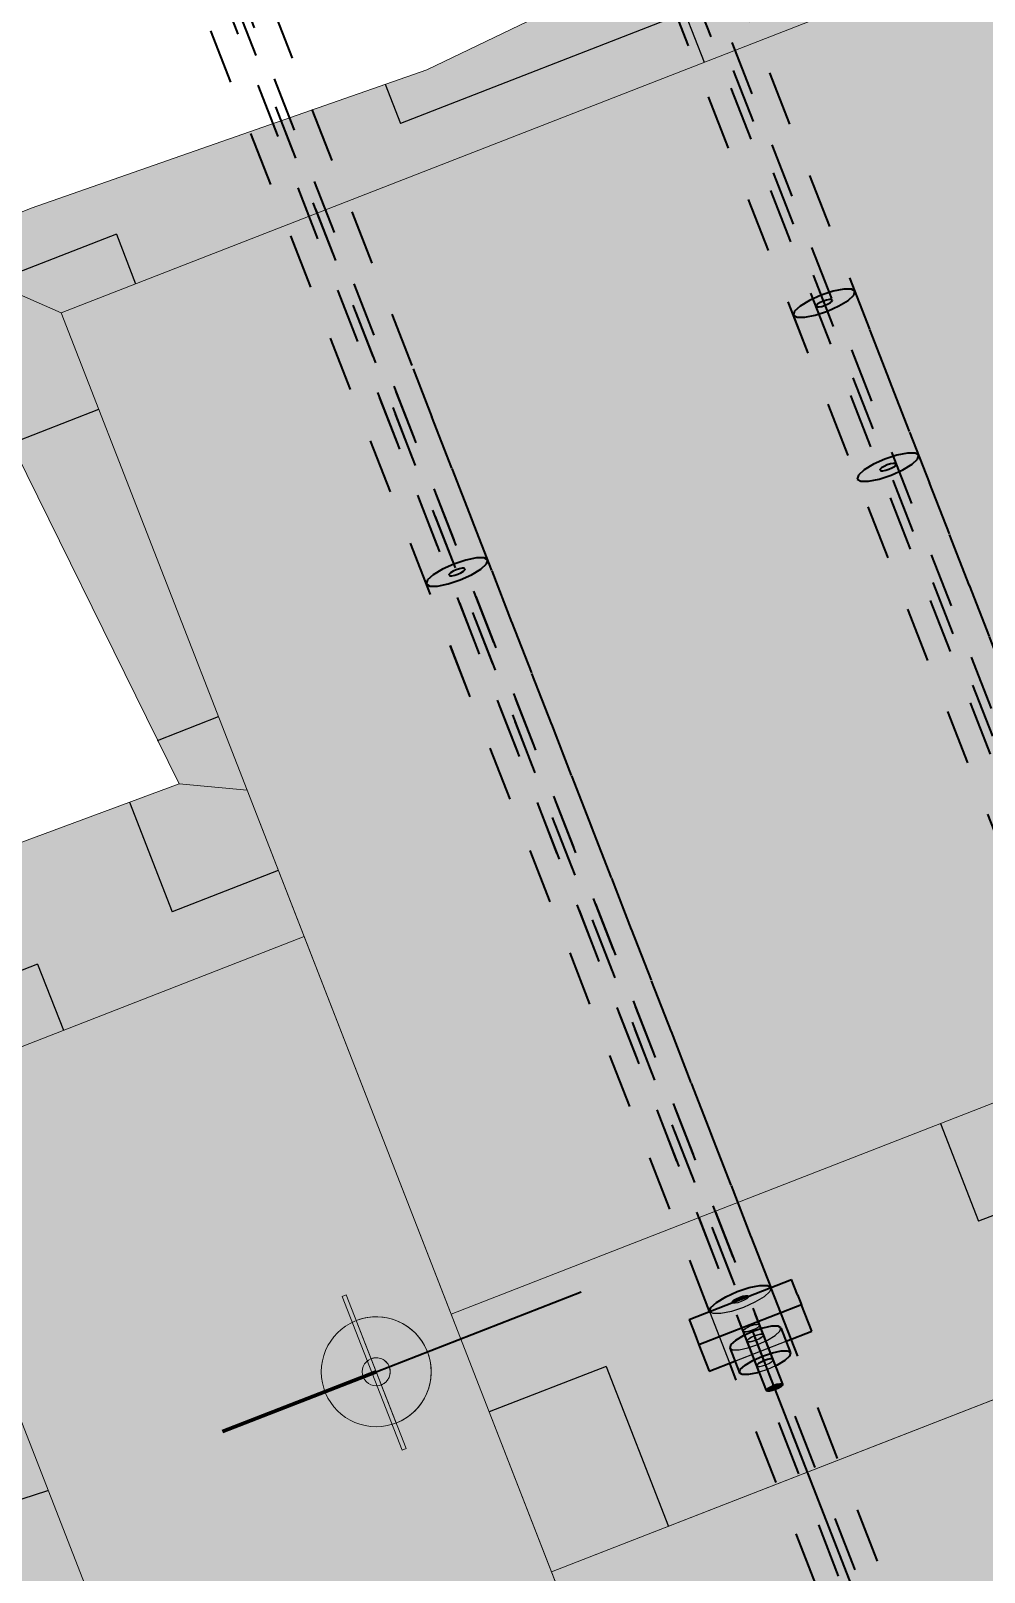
# Model space of a CAD drawing. Header units: metres. Extents: x 2688466 to 2688595, y 1221626 to 1221756.
# Drawn here: x 2688495.858 to 2688497.592, y 1221708.503 to 1221711.307 of the extents above; entities that cross this region are included whole.
import ezdxf

# ---------------------------------------------------------------- set-up
doc = ezdxf.new("R2010")
doc.units = ezdxf.units.M
for name, pattern in [('AUSGEZOGEN', [0]), ('STRICHPUNKT2_S5', [0.24, 0.175, -0.065]), ('VERDECKT2_S2', [0.15, 0.1, -0.05])]:
    doc.linetypes.add(name, pattern=pattern)
doc.layers.add('_3700', color=7, linetype='Continuous')
doc.layers.add('_3705', color=7, linetype='Continuous')
for name, color, linetype, lineweight in [('Beton Ansicht', 7, 'AUSGEZOGEN', 35), ('Schnittbeschriftung', 7, 'AUSGEZOGEN', 50), ('Standard', 7, 'AUSGEZOGEN', 13)]:
    doc.layers.add(name, color=color, linetype=linetype, lineweight=lineweight)

# ---------------------------------------------------------------- blocks, each defined once
blk = doc.blocks.new('Bodenanker CH_9_$F1')
at = {"layer": '_3700', "color": 7, "linetype": 'AUSGEZOGEN', "lineweight": 13, "transparency": 33554687}
for p, q in [((-0.008, 0.15), (-0.008, -0.15)), ((-0.008, 0.15), (-0.008, -0.15)), ((0, 0.15), (-0.008, 0.15)), ((0, 0.15), (0, -0.15)), ((0, -0.1), (0, 0.1)), ((0, 0.1), (0, 0.1)), ((0, 0.1), (0, 0.1)), ((0, 0.0255), (0, 0.0255)), ((0, 0.0255), (0, 0.0255)), ((0, -0.0255), (0, -0.0255)), ((0, -0.0255), (0, -0.0255)), ((0, -0.1), (0, -0.1)), ((0, -0.1), (0, -0.1)), ((0, -0.15), (-0.008, -0.15))]:
    blk.add_line(p, q, dxfattribs=at)
at = {"layer": '_3700', "color": 7, "linetype": 'VERDECKT2_S2', "lineweight": 13, "transparency": 33554687}
for p, q in [((0, 0.0255), (0, 0.0255)), ((0, -0.0255), (0, -0.0255))]:
    blk.add_line(p, q, dxfattribs=at)
at = {"layer": '_3700', "color": 7, "linetype": 'AUSGEZOGEN', "lineweight": 13, "transparency": 33554687}
for radius in [0.1, 0.1, 0.0255]:
    blk.add_circle((0, 0), radius, dxfattribs=at)
blk.add_arc((0, 0), 0.1, 270, 90, dxfattribs=at)
blk.add_arc((0, 0), 0.1, 270, 90, dxfattribs=at)
at = {"layer": '_3700', "color": 7, "linetype": 'VERDECKT2_S2', "lineweight": 13, "transparency": 33554687}
blk.add_arc((0, 0), 0.0255, 270, 90, dxfattribs=at)
at = {"layer": '_3705', "color": 202, "linetype": 'STRICHPUNKT2_S5', "lineweight": 20, "transparency": 33554687}
blk.add_line((-0.008, 0), (0, 0), dxfattribs=at)
at = {"layer": 'Standard', "color": 52, "linetype": 'AUSGEZOGEN', "lineweight": 100, "transparency": 33554687}
blk.add_line((0, 0), (-0.3, 0), dxfattribs=at)

msp = doc.modelspace()

# ---------------------------------------------------------------- hatches: boundary and pattern name
at = {"layer": 'Beton Ansicht', "linetype": 'AUSGEZOGEN', "lineweight": 13, "true_color": 0xc86432, "transparency": 33554687}
for points in [[(2688497.2527, 1221709.0076), (2688497.2419, 1221709.0355), (2688497.0555, 1221708.9629), (2688497.0663, 1221708.935)], [(2688497.0663, 1221708.935), (2688497.0734, 1221708.917), (2688497.2597, 1221708.9896), (2688497.2527, 1221709.0076)], [(2688497.0734, 1221708.917), (2688497.0921, 1221708.8688), (2688497.1387, 1221708.8869), (2688497.1293, 1221708.9111), (2688497.1311, 1221708.9171), (2688497.1397, 1221708.9249), (2688497.1538, 1221708.9334), (2688497.1712, 1221708.9413), (2688497.1894, 1221708.9473), (2688497.2056, 1221708.9506), (2688497.2172, 1221708.9506), (2688497.2225, 1221708.9474), (2688497.2319, 1221708.9232), (2688497.2785, 1221708.9414), (2688497.2597, 1221708.9896)]]:
    msp.add_hatch(color=32, dxfattribs=at).paths.add_polyline_path(points)
at = {"layer": 'Beton Ansicht', "linetype": 'AUSGEZOGEN', "lineweight": 13, "transparency": 33554687}
for points in [[(2688497.1343, 1221708.9953), (2688497.1338, 1221708.9934), (2688497.1349, 1221708.9938)], [(2688497.1371, 1221708.9978), (2688497.1343, 1221708.9953), (2688497.1349, 1221708.9938), (2688497.1381, 1221708.9951)], [(2688497.1416, 1221709.0005), (2688497.1371, 1221708.9978), (2688497.1381, 1221708.9951), (2688497.143, 1221708.997)], [(2688497.1472, 1221709.003), (2688497.1416, 1221709.0005), (2688497.143, 1221708.997), (2688497.1487, 1221708.9992)], [(2688497.153, 1221709.005), (2688497.1472, 1221709.003), (2688497.1487, 1221708.9992), (2688497.1544, 1221709.0014)], [(2688497.1582, 1221709.006), (2688497.153, 1221709.005), (2688497.1544, 1221709.0014), (2688497.1592, 1221709.0033)], [(2688497.1619, 1221709.006), (2688497.1582, 1221709.006), (2688497.1592, 1221709.0033), (2688497.1625, 1221709.0045)], [(2688497.1636, 1221709.005), (2688497.1619, 1221709.006), (2688497.1625, 1221709.0045)], [(2688497.2069, 1221708.9023), (2688497.2231, 1221708.9056), (2688497.2056, 1221708.9506), (2688497.1894, 1221708.9473)], [(2688497.2231, 1221708.9056), (2688497.2347, 1221708.9056), (2688497.2172, 1221708.9506), (2688497.2056, 1221708.9506)], [(2688497.2347, 1221708.9056), (2688497.24, 1221708.9023), (2688497.2225, 1221708.9474), (2688497.2172, 1221708.9506)], [(2688497.1486, 1221708.8721), (2688497.1572, 1221708.8799), (2688497.1397, 1221708.9249), (2688497.1311, 1221708.9171)], [(2688497.1572, 1221708.8799), (2688497.1713, 1221708.8884), (2688497.1538, 1221708.9334), (2688497.1397, 1221708.9249)], [(2688497.1713, 1221708.8884), (2688497.1888, 1221708.8963), (2688497.1712, 1221708.9413), (2688497.1538, 1221708.9334)], [(2688497.1888, 1221708.8963), (2688497.2069, 1221708.9023), (2688497.1894, 1221708.9473), (2688497.1712, 1221708.9413)], [(2688497.1469, 1221708.8661), (2688497.1486, 1221708.8721), (2688497.1311, 1221708.9171), (2688497.1293, 1221708.9111)], [(2688497.2156, 1221708.88), (2688497.2297, 1221708.8885), (2688497.2383, 1221708.8964), (2688497.24, 1221708.9023), (2688497.2347, 1221708.9056), (2688497.2231, 1221708.9056), (2688497.2069, 1221708.9023), (2688497.1888, 1221708.8963), (2688497.1713, 1221708.8884), (2688497.1572, 1221708.8799), (2688497.1486, 1221708.8721), (2688497.1469, 1221708.8661), (2688497.1522, 1221708.8628), (2688497.1638, 1221708.8628), (2688497.18, 1221708.8661), (2688497.1829, 1221708.8671), (2688497.1785, 1221708.8784), (2688497.1791, 1221708.8803), (2688497.1819, 1221708.8828), (2688497.1864, 1221708.8855), (2688497.192, 1221708.8881), (2688497.1978, 1221708.89), (2688497.2029, 1221708.891), (2688497.2067, 1221708.891), (2688497.2084, 1221708.89), (2688497.2128, 1221708.8787)], [(2688497.1961, 1221708.8334), (2688497.1966, 1221708.8353), (2688497.1791, 1221708.8803), (2688497.1785, 1221708.8784)], [(2688497.1966, 1221708.8353), (2688497.1994, 1221708.8378), (2688497.1819, 1221708.8828), (2688497.1791, 1221708.8803)], [(2688497.1994, 1221708.8378), (2688497.2039, 1221708.8405), (2688497.1864, 1221708.8855), (2688497.1819, 1221708.8828)], [(2688497.2039, 1221708.8405), (2688497.2095, 1221708.8431), (2688497.192, 1221708.8881), (2688497.1864, 1221708.8855)], [(2688497.2095, 1221708.8431), (2688497.2153, 1221708.845), (2688497.1978, 1221708.89), (2688497.192, 1221708.8881)], [(2688497.2153, 1221708.845), (2688497.2205, 1221708.846), (2688497.2029, 1221708.891), (2688497.1978, 1221708.89)], [(2688497.2205, 1221708.846), (2688497.2242, 1221708.846), (2688497.2067, 1221708.891), (2688497.2029, 1221708.891)], [(2688497.2242, 1221708.846), (2688497.2259, 1221708.845), (2688497.2084, 1221708.89), (2688497.2067, 1221708.891)], [(2688497.2226, 1221708.8406), (2688497.2253, 1221708.8431), (2688497.2259, 1221708.845), (2688497.2242, 1221708.846), (2688497.2205, 1221708.846), (2688497.2153, 1221708.845), (2688497.2095, 1221708.8431), (2688497.2039, 1221708.8405), (2688497.1994, 1221708.8378), (2688497.1966, 1221708.8353), (2688497.1961, 1221708.8334), (2688497.1978, 1221708.8324), (2688497.2015, 1221708.8324), (2688497.2067, 1221708.8334), (2688497.2125, 1221708.8353), (2688497.2181, 1221708.8379)]]:
    msp.add_hatch(color=5, dxfattribs=at).paths.add_polyline_path(points)
at = {"layer": 'Standard', "linetype": 'AUSGEZOGEN', "lineweight": 13, "transparency": 33554559}
h = msp.add_hatch(color=7, dxfattribs=at)
h.set_gradient(color1=(199, 199, 199), color2=(199, 199, 199), one_color=1)
h.paths.add_polyline_path([(2688508.4469, 1221713.6064), (2688507.7472, 1221715.4031), (2688495.913, 1221710.7942), (2688496.6224, 1221708.9726), (2688497.1177, 1221709.1655), (2688507.7296, 1221713.2983), (2688507.7199, 1221713.3233)], flags=0)
h = msp.add_hatch(color=7, dxfattribs=at)
h.set_gradient(color1=(240, 240, 180), color2=(240, 240, 180), one_color=1)
h.paths.add_polyline_path([(2688503.8358, 1221714.4595), (2688503.8224, 1221714.4545), (2688502.5741, 1221713.9649), (2688500.8861, 1221713.2222), (2688498.8978, 1221712.3505), (2688496.5785, 1221711.2364), (2688495.8586, 1221710.9847), (2688495.6601, 1221710.9053), (2688495.913, 1221710.7942), (2688506.8007, 1221715.0345), (2688506.1577, 1221715.3199)], flags=0)
at = {"layer": 'Standard', "linetype": 'AUSGEZOGEN', "lineweight": 25, "transparency": 33554687}
h = msp.add_hatch(dxfattribs=at)
h.set_pattern_fill('MUSTER', scale=0.555, angle=201.28, style=0, pattern_type=2)
h.set_pattern_definition([(201.28, (2688527.41253, 1221729.71783), (-0.315735, -0.718583), [0.555, -0.555]), (291.28, (2688527.41253, 1221729.71783), (0.718583, -0.315735), [0.555, -0.555])])
h.paths.add_polyline_path([(2688503.8358, 1221714.4595), (2688503.8224, 1221714.4545), (2688502.5741, 1221713.9649), (2688500.8861, 1221713.2222), (2688498.8978, 1221712.3505), (2688496.5785, 1221711.2364), (2688495.8586, 1221710.9847), (2688495.6601, 1221710.9053), (2688495.913, 1221710.7942), (2688506.8007, 1221715.0345), (2688506.1577, 1221715.3199)], flags=0)
at = {"layer": 'Standard', "linetype": 'AUSGEZOGEN', "lineweight": 13, "transparency": 33554559}
h = msp.add_hatch(color=7, dxfattribs=at)
h.set_gradient(color1=(140, 255, 140), color2=(140, 255, 140), one_color=1)
h.paths.add_polyline_path([(2688507.7296, 1221713.2983), (2688497.1177, 1221709.1655), (2688496.6224, 1221708.9726), (2688496.8051, 1221708.5036), (2688507.9123, 1221712.8293)], flags=0)
at = {"layer": 'Standard', "linetype": 'AUSGEZOGEN', "lineweight": 25, "transparency": 33554687}
h = msp.add_hatch(dxfattribs=at)
h.set_pattern_fill('MUSTER', scale=0.7275, angle=201.28, style=0, pattern_type=2)
h.set_pattern_definition([(201.28, (2688527.21626, 1221729.27115), (-0.413869, -0.941926), [0.7275, -0.7275]), (291.28, (2688527.21626, 1221729.27115), (0.941926, -0.413869), [0.7275, -0.7275])])
h.paths.add_polyline_path([(2688496.6224, 1221708.9726), (2688496.8051, 1221708.5036), (2688501.5164, 1221710.3382), (2688502.4685, 1221709.6683), (2688508.2642, 1221711.9256), (2688507.7296, 1221713.2983), (2688497.1177, 1221709.1655)], flags=0)
at = {"layer": 'Standard', "linetype": 'AUSGEZOGEN', "lineweight": 13, "transparency": 33554559}
h = msp.add_hatch(color=7, dxfattribs=at)
h.set_gradient(color1=(240, 240, 180), color2=(240, 240, 180), one_color=1)
h.paths.add_polyline_path([(2688495.7711, 1221710.6601), (2688496.1274, 1221709.9373), (2688496.2512, 1221709.9258), (2688495.913, 1221710.7942), (2688495.6601, 1221710.9053)], flags=0)
at = {"layer": 'Standard', "linetype": 'AUSGEZOGEN', "lineweight": 25, "transparency": 33554687}
h = msp.add_hatch(dxfattribs=at)
h.set_pattern_fill('MUSTER', scale=0.3, angle=291.28, style=0, pattern_type=2)
h.set_pattern_definition([(291.28, (2688528.82085, 1221730.81366), (0.3884232, -0.1706676), [0.3, -0.3]), (21.28, (2688528.82085, 1221730.81366), (0.1706676, 0.3884232), [0.3, -0.3])])
h.paths.add_polyline_path([(2688495.7711, 1221710.6601), (2688496.1274, 1221709.9373), (2688496.2512, 1221709.9258), (2688495.913, 1221710.7942), (2688495.6601, 1221710.9053)], flags=0)
at = {"layer": 'Standard', "linetype": 'AUSGEZOGEN', "lineweight": 13, "transparency": 33554559}
h = msp.add_hatch(color=7, dxfattribs=at)
h.set_gradient(color1=(199, 199, 199), color2=(199, 199, 199), one_color=1)
h.paths.add_polyline_path([(2688498.9716, 1221702.9406), (2688501.4559, 1221703.9081), (2688500.6814, 1221705.8966), (2688502.9031, 1221706.7619), (2688501.5163, 1221710.3384), (2688496.8051, 1221708.5036)], flags=0)
h = msp.add_hatch(color=7, dxfattribs=at)
h.set_gradient(color1=(240, 240, 180), color2=(240, 240, 180), one_color=1)
h.paths.add_polyline_path([(2688496.1274, 1221709.9373), (2688495.5152, 1221709.7106), (2688495.1745, 1221709.5762), (2688495.6094, 1221709.3694), (2688496.3548, 1221709.6597), (2688496.2512, 1221709.9258)], flags=0)
at = {"layer": 'Standard', "linetype": 'AUSGEZOGEN', "lineweight": 25, "transparency": 33554687}
h = msp.add_hatch(dxfattribs=at)
h.set_pattern_fill('MUSTER', scale=0.2625, angle=201.28, style=0, pattern_type=2)
h.set_pattern_definition([(201.28, (2688527.74533, 1221730.47526), (-0.1493341, -0.3398703), [0.2625, -0.2625]), (291.28, (2688527.74533, 1221730.47526), (0.3398703, -0.1493341), [0.2625, -0.2625])])
h.paths.add_polyline_path([(2688495.5152, 1221709.7106), (2688495.1745, 1221709.5762), (2688495.6094, 1221709.3694), (2688496.3548, 1221709.6597), (2688496.2512, 1221709.9258), (2688496.1274, 1221709.9373)], flags=0)
at = {"layer": 'Standard', "linetype": 'AUSGEZOGEN', "lineweight": 13, "transparency": 33554559}
h = msp.add_hatch(color=7, dxfattribs=at)
h.set_gradient(color1=(199, 199, 199), color2=(199, 199, 199), one_color=1)
h.paths.add_polyline_path([(2688495.6094, 1221709.3694), (2688497.5621, 1221704.3555), (2688498.3075, 1221704.6458), (2688496.8043, 1221708.5055), (2688496.3548, 1221709.6597)], flags=0)
h = msp.add_hatch(color=7, dxfattribs=at)
h.set_gradient(color1=(240, 240, 180), color2=(240, 240, 180), one_color=1)
h.paths.add_polyline_path([(2688495.347, 1221709.0867), (2688495.6992, 1221708.1323), (2688495.8812, 1221707.6517), (2688496.103, 1221707.0629), (2688496.3097, 1221706.5138), (2688496.3683, 1221706.3739), (2688496.3887, 1221706.3251), (2688496.4486, 1221706.1775), (2688496.9157, 1221704.995), (2688497.0174, 1221704.8846), (2688497.1483, 1221704.5624), (2688497.2711, 1221704.2422), (2688497.5621, 1221704.3555), (2688495.6094, 1221709.3694), (2688495.1745, 1221709.5762)], flags=0)
at = {"layer": 'Standard', "linetype": 'AUSGEZOGEN', "lineweight": 25, "transparency": 33554687}
h = msp.add_hatch(dxfattribs=at)
h.set_pattern_fill('MUSTER', scale=0.5025, angle=287.86, style=0, pattern_type=2)
h.set_pattern_definition([(287.86, (2688529.3088, 1221730.50666), (0.632397, -0.324171), [0.5025, -0.5025]), (17.86, (2688529.3088, 1221730.50666), (0.324171, 0.632397), [0.5025, -0.5025])])
h.paths.add_polyline_path([(2688497.5621, 1221704.3555), (2688495.6094, 1221709.3694), (2688495.1745, 1221709.5762), (2688495.347, 1221709.0867), (2688495.6992, 1221708.1323), (2688495.8812, 1221707.6517), (2688496.103, 1221707.0629), (2688496.3097, 1221706.5138), (2688496.3683, 1221706.3739), (2688496.3887, 1221706.3251), (2688496.4486, 1221706.1775), (2688496.9157, 1221704.995), (2688497.0174, 1221704.8846), (2688497.1483, 1221704.5624), (2688497.2711, 1221704.2422)], flags=0)

# ---------------------------------------------------------------- linework, layer by layer
at = {"layer": 'Beton Ansicht', "linetype": 'VERDECKT2_S2', "lineweight": 35, "transparency": 33554687}
for p, q in [((2688498.0437, 1221708.9055), (2688496.5736, 1221712.6803)), ((2688498.0373, 1221709.0873), (2688496.6351, 1221712.6876)), ((2688497.9665, 1221709.0597), (2688496.5643, 1221712.66)), ((2688498.0411, 1221708.9563), (2688496.5941, 1221712.6716)), ((2688497.9255, 1221709.0437), (2688496.5233, 1221712.644)), ((2688497.211, 1221708.8392), (2688495.7409, 1221712.6139)), ((2688497.2084, 1221708.89), (2688495.7614, 1221712.6053)), ((2688497.2046, 1221709.0209), (2688495.8024, 1221712.6212)), ((2688497.0928, 1221708.9774), (2688495.6906, 1221712.5777)), ((2688497.1785, 1221708.8784), (2688495.7316, 1221712.5937)), ((2688499.3837, 1221703.2603), (2688496.3225, 1221711.1204)), ((2688497.3175, 1221710.8333), (2688497.2957, 1221710.8261)), ((2688497.3369, 1221710.8372), (2688497.3175, 1221710.8333)), ((2688497.3508, 1221710.8373), (2688497.3369, 1221710.8372)), ((2688497.3572, 1221710.8334), (2688497.3508, 1221710.8373)), ((2688497.3551, 1221710.8262), (2688497.3572, 1221710.8334)), ((2688498.0739, 1221708.9932), (2688497.3572, 1221710.8334)), ((2688497.2578, 1221710.8064), (2688497.2475, 1221710.797)), ((2688497.2747, 1221710.8166), (2688497.2578, 1221710.8064)), ((2688497.2957, 1221710.8261), (2688497.2747, 1221710.8166)), ((2688497.287, 1221710.8077), (2688497.2864, 1221710.8058)), ((2688497.2864, 1221710.8058), (2688497.2881, 1221710.8048)), ((2688497.2897, 1221710.8102), (2688497.287, 1221710.8077)), ((2688497.2881, 1221710.8048), (2688497.2918, 1221710.8048)), ((2688497.2942, 1221710.813), (2688497.2897, 1221710.8102)), ((2688497.2918, 1221710.8048), (2688497.297, 1221710.8058)), ((2688497.2998, 1221710.8155), (2688497.2942, 1221710.813)), ((2688497.297, 1221710.8058), (2688497.3028, 1221710.8078)), ((2688497.3056, 1221710.8174), (2688497.2998, 1221710.8155)), ((2688497.3028, 1221710.8078), (2688497.3084, 1221710.8103)), ((2688497.3108, 1221710.8184), (2688497.3056, 1221710.8174)), ((2688497.307, 1221710.7971), (2688497.3279, 1221710.8066)), ((2688497.3084, 1221710.8103), (2688497.3129, 1221710.813)), ((2688497.3145, 1221710.8185), (2688497.3108, 1221710.8184)), ((2688497.3129, 1221710.813), (2688497.3157, 1221710.8155)), ((2688497.3162, 1221710.8174), (2688497.3145, 1221710.8185)), ((2688497.3157, 1221710.8155), (2688497.3162, 1221710.8174)), ((2688497.3279, 1221710.8066), (2688497.3448, 1221710.8168)), ((2688497.3448, 1221710.8168), (2688497.3551, 1221710.8262)), ((2688497.2475, 1221710.797), (2688497.2454, 1221710.7899)), ((2688497.2454, 1221710.7899), (2688497.2454, 1221710.7898)), ((2688497.9255, 1221709.0437), (2688497.2454, 1221710.7898)), ((2688497.2454, 1221710.7898), (2688497.2518, 1221710.786)), ((2688497.2518, 1221710.786), (2688497.2658, 1221710.786)), ((2688497.2658, 1221710.786), (2688497.2851, 1221710.7899)), ((2688497.2851, 1221710.7899), (2688497.307, 1221710.7971)), ((2688497.2412, 1221708.9269), (2688496.5537, 1221710.6922)), ((2688499.2872, 1221703.464), (2688496.4829, 1221710.6646)), ((2688499.317, 1221703.4756), (2688496.5127, 1221710.6762)), ((2688497.0928, 1221708.9774), (2688496.4419, 1221710.6486)), ((2688497.4118, 1221710.5279), (2688497.3909, 1221710.5185)), ((2688497.4336, 1221710.5351), (2688497.4118, 1221710.5279)), ((2688497.4269, 1221710.5203), (2688497.4218, 1221710.5192)), ((2688497.4307, 1221710.5203), (2688497.4269, 1221710.5203)), ((2688497.4324, 1221710.5192), (2688497.4307, 1221710.5203)), ((2688497.453, 1221710.5391), (2688497.4336, 1221710.5351)), ((2688497.467, 1221710.5391), (2688497.453, 1221710.5391)), ((2688497.461, 1221710.5186), (2688497.4713, 1221710.528)), ((2688497.4734, 1221710.5352), (2688497.467, 1221710.5391)), ((2688497.4713, 1221710.528), (2688497.4734, 1221710.5352)), ((2688497.3636, 1221710.4988), (2688497.3615, 1221710.4917)), ((2688497.3739, 1221710.5083), (2688497.3636, 1221710.4988)), ((2688497.3909, 1221710.5185), (2688497.3739, 1221710.5083)), ((2688497.4013, 1221710.4917), (2688497.4231, 1221710.499)), ((2688497.4031, 1221710.5095), (2688497.4025, 1221710.5076)), ((2688497.4025, 1221710.5076), (2688497.4043, 1221710.5066)), ((2688497.4058, 1221710.5121), (2688497.4031, 1221710.5095)), ((2688497.4043, 1221710.5066), (2688497.408, 1221710.5066)), ((2688497.4104, 1221710.5148), (2688497.4058, 1221710.5121)), ((2688497.408, 1221710.5066), (2688497.4131, 1221710.5076)), ((2688497.416, 1221710.5173), (2688497.4104, 1221710.5148)), ((2688497.4131, 1221710.5076), (2688497.419, 1221710.5096)), ((2688497.4218, 1221710.5192), (2688497.416, 1221710.5173)), ((2688497.419, 1221710.5096), (2688497.4245, 1221710.5121)), ((2688497.4231, 1221710.499), (2688497.4441, 1221710.5084)), ((2688497.4245, 1221710.5121), (2688497.4291, 1221710.5148)), ((2688497.4291, 1221710.5148), (2688497.4318, 1221710.5173)), ((2688497.4318, 1221710.5173), (2688497.4324, 1221710.5192)), ((2688497.4441, 1221710.5084), (2688497.461, 1221710.5186)), ((2688497.3615, 1221710.4917), (2688497.368, 1221710.4878)), ((2688497.368, 1221710.4878), (2688497.3819, 1221710.4878)), ((2688497.3819, 1221710.4878), (2688497.4013, 1221710.4917)), ((2688496.6066, 1221710.3277), (2688496.5897, 1221710.3175)), ((2688496.6276, 1221710.3371), (2688496.6066, 1221710.3277)), ((2688496.6261, 1221710.324), (2688496.6216, 1221710.3213)), ((2688496.6317, 1221710.3265), (2688496.6261, 1221710.324)), ((2688496.6494, 1221710.3443), (2688496.6276, 1221710.3371)), ((2688496.6375, 1221710.3284), (2688496.6317, 1221710.3265)), ((2688496.6427, 1221710.3295), (2688496.6375, 1221710.3284)), ((2688496.6403, 1221710.3213), (2688496.6448, 1221710.324)), ((2688496.6464, 1221710.3295), (2688496.6427, 1221710.3295)), ((2688496.6448, 1221710.324), (2688496.6476, 1221710.3265)), ((2688496.6481, 1221710.3284), (2688496.6464, 1221710.3295)), ((2688496.6476, 1221710.3265), (2688496.6481, 1221710.3284)), ((2688496.6688, 1221710.3483), (2688496.6494, 1221710.3443)), ((2688496.6598, 1221710.3176), (2688496.6767, 1221710.3278)), ((2688496.6827, 1221710.3483), (2688496.6688, 1221710.3483)), ((2688496.6767, 1221710.3278), (2688496.687, 1221710.3372)), ((2688496.6891, 1221710.3444), (2688496.6827, 1221710.3483)), ((2688496.687, 1221710.3372), (2688496.6891, 1221710.3444)), ((2688496.5794, 1221710.3081), (2688496.5773, 1221710.3009)), ((2688496.5773, 1221710.3009), (2688496.5837, 1221710.297)), ((2688496.5897, 1221710.3175), (2688496.5794, 1221710.3081)), ((2688496.5837, 1221710.297), (2688496.5977, 1221710.297)), ((2688496.5977, 1221710.297), (2688496.617, 1221710.3009)), ((2688496.617, 1221710.3009), (2688496.6389, 1221710.3082)), ((2688496.6189, 1221710.3188), (2688496.6183, 1221710.3168)), ((2688496.6183, 1221710.3168), (2688496.62, 1221710.3158)), ((2688496.6216, 1221710.3213), (2688496.6189, 1221710.3188)), ((2688496.62, 1221710.3158), (2688496.6237, 1221710.3158)), ((2688496.6237, 1221710.3158), (2688496.6289, 1221710.3169)), ((2688496.6289, 1221710.3169), (2688496.6347, 1221710.3188)), ((2688496.6347, 1221710.3188), (2688496.6403, 1221710.3213)), ((2688496.6389, 1221710.3082), (2688496.6598, 1221710.3176)), ((2688499.358, 1221703.4916), (2688497.2412, 1221708.9269)), ((2688499.2462, 1221703.448), (2688497.1294, 1221708.8833))]:
    msp.add_line(p, q, dxfattribs=at)
at = {"layer": 'Beton Ansicht', "linetype": 'AUSGEZOGEN', "lineweight": 35, "transparency": 33554687}
for p, q in [((2688497.0555, 1221708.9629), (2688497.2419, 1221709.0355)), ((2688497.2527, 1221709.0076), (2688497.2419, 1221709.0355)), ((2688497.1221, 1221709.0042), (2688497.143, 1221709.0136)), ((2688497.143, 1221709.0136), (2688497.1649, 1221709.0209)), ((2688497.1649, 1221709.0209), (2688497.1842, 1221709.0248)), ((2688497.1842, 1221709.0248), (2688497.1982, 1221709.0248)), ((2688497.1982, 1221709.0248), (2688497.2046, 1221709.0209)), ((2688497.2527, 1221709.0076), (2688497.2597, 1221708.9896)), ((2688497.2597, 1221708.9896), (2688497.0734, 1221708.917)), ((2688497.0928, 1221708.9774), (2688497.0949, 1221708.9846)), ((2688497.0949, 1221708.9846), (2688497.1052, 1221708.994)), ((2688497.1052, 1221708.994), (2688497.1221, 1221709.0042)), ((2688497.1338, 1221708.9934), (2688497.1343, 1221708.9953)), ((2688497.1343, 1221708.9953), (2688497.1371, 1221708.9978)), ((2688497.1371, 1221708.9978), (2688497.1416, 1221709.0005)), ((2688497.1416, 1221709.0005), (2688497.1472, 1221709.003)), ((2688497.1472, 1221709.003), (2688497.153, 1221709.005)), ((2688497.153, 1221709.005), (2688497.1582, 1221709.006)), ((2688497.1582, 1221709.006), (2688497.1619, 1221709.006)), ((2688497.1619, 1221709.006), (2688497.1636, 1221709.005)), ((2688497.2785, 1221708.9414), (2688497.2597, 1221708.9896)), ((2688497.0555, 1221708.9629), (2688497.0663, 1221708.935)), ((2688497.2056, 1221708.9506), (2688497.1894, 1221708.9473)), ((2688497.2172, 1221708.9506), (2688497.2056, 1221708.9506)), ((2688497.2225, 1221708.9474), (2688497.2172, 1221708.9506)), ((2688497.0663, 1221708.935), (2688497.0734, 1221708.917)), ((2688497.1397, 1221708.9249), (2688497.1311, 1221708.9171)), ((2688497.1538, 1221708.9334), (2688497.1397, 1221708.9249)), ((2688497.1712, 1221708.9413), (2688497.1538, 1221708.9334)), ((2688497.1894, 1221708.9473), (2688497.1712, 1221708.9413)), ((2688497.2225, 1221708.9474), (2688497.24, 1221708.9023)), ((2688497.2319, 1221708.9232), (2688497.2785, 1221708.9414)), ((2688497.0734, 1221708.917), (2688497.0921, 1221708.8688)), ((2688497.1311, 1221708.9171), (2688497.1293, 1221708.9111)), ((2688497.1293, 1221708.9111), (2688497.1469, 1221708.8661)), ((2688497.1713, 1221708.8884), (2688497.1888, 1221708.8963)), ((2688497.1888, 1221708.8963), (2688497.2069, 1221708.9023)), ((2688497.2069, 1221708.9023), (2688497.2231, 1221708.9056)), ((2688497.2231, 1221708.9056), (2688497.2347, 1221708.9056)), ((2688497.2383, 1221708.8964), (2688497.2297, 1221708.8885)), ((2688497.2347, 1221708.9056), (2688497.24, 1221708.9023)), ((2688497.24, 1221708.9023), (2688497.2383, 1221708.8964)), ((2688497.0921, 1221708.8688), (2688497.1387, 1221708.8869)), ((2688497.1469, 1221708.8661), (2688497.1486, 1221708.8721)), ((2688497.1522, 1221708.8628), (2688497.1469, 1221708.8661)), ((2688497.1486, 1221708.8721), (2688497.1572, 1221708.8799)), ((2688497.1572, 1221708.8799), (2688497.1713, 1221708.8884)), ((2688497.18, 1221708.8661), (2688497.1638, 1221708.8628)), ((2688497.1791, 1221708.8803), (2688497.1785, 1221708.8784)), ((2688497.1961, 1221708.8334), (2688497.1785, 1221708.8784)), ((2688497.1819, 1221708.8828), (2688497.1791, 1221708.8803)), ((2688497.1829, 1221708.8671), (2688497.18, 1221708.8661)), ((2688497.1864, 1221708.8855), (2688497.1819, 1221708.8828)), ((2688497.192, 1221708.8881), (2688497.1864, 1221708.8855)), ((2688497.1978, 1221708.89), (2688497.192, 1221708.8881)), ((2688497.2029, 1221708.891), (2688497.1978, 1221708.89)), ((2688497.2067, 1221708.891), (2688497.2029, 1221708.891)), ((2688497.2084, 1221708.89), (2688497.2067, 1221708.891)), ((2688497.2259, 1221708.845), (2688497.2084, 1221708.89)), ((2688497.2156, 1221708.88), (2688497.2128, 1221708.8787)), ((2688497.2297, 1221708.8885), (2688497.2156, 1221708.88)), ((2688497.1638, 1221708.8628), (2688497.1522, 1221708.8628)), ((2688497.1994, 1221708.8378), (2688497.2039, 1221708.8405)), ((2688497.2039, 1221708.8405), (2688497.2095, 1221708.8431)), ((2688497.2095, 1221708.8431), (2688497.2153, 1221708.845)), ((2688497.3863, 1221708.3892), (2688497.211, 1221708.8392)), ((2688497.2153, 1221708.845), (2688497.2205, 1221708.846)), ((2688497.2226, 1221708.8406), (2688497.2181, 1221708.8379)), ((2688497.2205, 1221708.846), (2688497.2242, 1221708.846)), ((2688497.2253, 1221708.8431), (2688497.2226, 1221708.8406)), ((2688497.2242, 1221708.846), (2688497.2259, 1221708.845)), ((2688497.2259, 1221708.845), (2688497.2253, 1221708.8431)), ((2688497.1961, 1221708.8334), (2688497.1966, 1221708.8353)), ((2688497.1978, 1221708.8324), (2688497.1961, 1221708.8334)), ((2688497.1966, 1221708.8353), (2688497.1994, 1221708.8378)), ((2688497.2015, 1221708.8324), (2688497.1978, 1221708.8324)), ((2688497.2067, 1221708.8334), (2688497.2015, 1221708.8324)), ((2688497.2125, 1221708.8353), (2688497.2067, 1221708.8334)), ((2688497.2181, 1221708.8379), (2688497.2125, 1221708.8353))]:
    msp.add_line(p, q, dxfattribs=at)
at = {"layer": 'Beton Ansicht', "transparency": 33554687}
msp.add_line((2688496.4862, 1221708.8677), (2688496.8589, 1221709.0129), dxfattribs=at)
at = {"layer": 'Beton Ansicht', "linetype": 'VERDECKT2_S2', "lineweight": 25, "transparency": 33554687}
for p, q in [((2688497.2025, 1221709.0138), (2688497.1922, 1221709.0043)), ((2688497.2046, 1221709.0209), (2688497.2025, 1221709.0138)), ((2688497.1543, 1221708.9847), (2688497.1325, 1221708.9775)), ((2688497.1355, 1221708.9923), (2688497.1338, 1221708.9934)), ((2688497.1392, 1221708.9923), (2688497.1355, 1221708.9923)), ((2688497.1444, 1221708.9934), (2688497.1392, 1221708.9923)), ((2688497.1502, 1221708.9953), (2688497.1444, 1221708.9934)), ((2688497.1558, 1221708.9978), (2688497.1502, 1221708.9953)), ((2688497.1753, 1221708.9941), (2688497.1543, 1221708.9847)), ((2688497.1603, 1221709.0006), (2688497.1558, 1221708.9978)), ((2688497.163, 1221709.0031), (2688497.1603, 1221709.0006)), ((2688497.1636, 1221709.005), (2688497.163, 1221709.0031)), ((2688497.1922, 1221709.0043), (2688497.1753, 1221708.9941)), ((2688497.0992, 1221708.9735), (2688497.0928, 1221708.9774)), ((2688497.1294, 1221708.8833), (2688497.0928, 1221708.9774)), ((2688497.1131, 1221708.9735), (2688497.0992, 1221708.9735)), ((2688497.1325, 1221708.9775), (2688497.1131, 1221708.9735)), ((2688497.1674, 1221708.9511), (2688497.1618, 1221708.9486)), ((2688497.1618, 1221708.9486), (2688497.1674, 1221708.9511)), ((2688497.1732, 1221708.953), (2688497.1674, 1221708.9511)), ((2688497.1674, 1221708.9511), (2688497.1732, 1221708.953)), ((2688497.1784, 1221708.954), (2688497.1732, 1221708.953)), ((2688497.1732, 1221708.953), (2688497.1784, 1221708.954)), ((2688497.1821, 1221708.9541), (2688497.1784, 1221708.954)), ((2688497.1784, 1221708.954), (2688497.1821, 1221708.9541)), ((2688497.1805, 1221708.9486), (2688497.1833, 1221708.9511)), ((2688497.1833, 1221708.9511), (2688497.1805, 1221708.9486)), ((2688497.1838, 1221708.953), (2688497.1821, 1221708.9541)), ((2688497.1821, 1221708.9541), (2688497.1838, 1221708.953)), ((2688497.1833, 1221708.9511), (2688497.1838, 1221708.953)), ((2688497.1838, 1221708.953), (2688497.1833, 1221708.9511)), ((2688497.1387, 1221708.8869), (2688497.2319, 1221708.9232)), ((2688497.1546, 1221708.9433), (2688497.154, 1221708.9414)), ((2688497.154, 1221708.9414), (2688497.1546, 1221708.9433)), ((2688497.154, 1221708.9414), (2688497.1557, 1221708.9404)), ((2688497.1557, 1221708.9404), (2688497.154, 1221708.9414)), ((2688497.1573, 1221708.9458), (2688497.1546, 1221708.9433)), ((2688497.1546, 1221708.9433), (2688497.1573, 1221708.9458)), ((2688497.1557, 1221708.9404), (2688497.1594, 1221708.9404)), ((2688497.1594, 1221708.9404), (2688497.1557, 1221708.9404)), ((2688497.1618, 1221708.9486), (2688497.1573, 1221708.9458)), ((2688497.1573, 1221708.9458), (2688497.1618, 1221708.9486)), ((2688497.1594, 1221708.9404), (2688497.1646, 1221708.9414)), ((2688497.1646, 1221708.9414), (2688497.1594, 1221708.9404)), ((2688497.161, 1221708.9234), (2688497.1616, 1221708.9253)), ((2688497.1616, 1221708.9253), (2688497.161, 1221708.9234)), ((2688497.1627, 1221708.9224), (2688497.161, 1221708.9234)), ((2688497.161, 1221708.9234), (2688497.1627, 1221708.9224)), ((2688497.1616, 1221708.9253), (2688497.1643, 1221708.9278)), ((2688497.1643, 1221708.9278), (2688497.1616, 1221708.9253)), ((2688497.1664, 1221708.9224), (2688497.1627, 1221708.9224)), ((2688497.1627, 1221708.9224), (2688497.1664, 1221708.9224)), ((2688497.1643, 1221708.9278), (2688497.1688, 1221708.9306)), ((2688497.1688, 1221708.9306), (2688497.1643, 1221708.9278)), ((2688497.1646, 1221708.9414), (2688497.1704, 1221708.9434)), ((2688497.1704, 1221708.9434), (2688497.1646, 1221708.9414)), ((2688497.1716, 1221708.9234), (2688497.1664, 1221708.9224)), ((2688497.1664, 1221708.9224), (2688497.1716, 1221708.9234)), ((2688497.1688, 1221708.9306), (2688497.1744, 1221708.9331)), ((2688497.1744, 1221708.9331), (2688497.1688, 1221708.9306)), ((2688497.1704, 1221708.9434), (2688497.176, 1221708.9459)), ((2688497.176, 1221708.9459), (2688497.1704, 1221708.9434)), ((2688497.1774, 1221708.9253), (2688497.1716, 1221708.9234)), ((2688497.1716, 1221708.9234), (2688497.1774, 1221708.9253)), ((2688497.1744, 1221708.9331), (2688497.1802, 1221708.935)), ((2688497.1802, 1221708.935), (2688497.1744, 1221708.9331)), ((2688497.176, 1221708.9459), (2688497.1805, 1221708.9486)), ((2688497.1805, 1221708.9486), (2688497.176, 1221708.9459)), ((2688497.183, 1221708.9279), (2688497.1774, 1221708.9253)), ((2688497.1774, 1221708.9253), (2688497.183, 1221708.9279)), ((2688497.1802, 1221708.935), (2688497.1854, 1221708.936)), ((2688497.1854, 1221708.936), (2688497.1802, 1221708.935)), ((2688497.1806, 1221708.9171), (2688497.1981, 1221708.925)), ((2688497.1875, 1221708.9306), (2688497.183, 1221708.9279)), ((2688497.183, 1221708.9279), (2688497.1875, 1221708.9306)), ((2688497.1854, 1221708.936), (2688497.1891, 1221708.936)), ((2688497.1891, 1221708.936), (2688497.1854, 1221708.936)), ((2688497.1903, 1221708.9331), (2688497.1875, 1221708.9306)), ((2688497.1875, 1221708.9306), (2688497.1903, 1221708.9331)), ((2688497.1891, 1221708.936), (2688497.1908, 1221708.935)), ((2688497.1908, 1221708.935), (2688497.1891, 1221708.936)), ((2688497.1908, 1221708.935), (2688497.1903, 1221708.9331)), ((2688497.1903, 1221708.9331), (2688497.1908, 1221708.935)), ((2688497.1981, 1221708.925), (2688497.2122, 1221708.9335)), ((2688497.2122, 1221708.9335), (2688497.2208, 1221708.9414)), ((2688497.2208, 1221708.9414), (2688497.2225, 1221708.9474)), ((2688497.1293, 1221708.9111), (2688497.1347, 1221708.9078)), ((2688497.1347, 1221708.9078), (2688497.1463, 1221708.9079)), ((2688497.1463, 1221708.9079), (2688497.1624, 1221708.9111)), ((2688497.1624, 1221708.9111), (2688497.1806, 1221708.9171)), ((2688497.1785, 1221708.8784), (2688497.1803, 1221708.8774)), ((2688497.1803, 1221708.8774), (2688497.184, 1221708.8774)), ((2688497.1982, 1221708.8721), (2688497.1829, 1221708.8671)), ((2688497.184, 1221708.8774), (2688497.1891, 1221708.8784)), ((2688497.1891, 1221708.8784), (2688497.195, 1221708.8803)), ((2688497.195, 1221708.8803), (2688497.2005, 1221708.8829)), ((2688497.2128, 1221708.8787), (2688497.1982, 1221708.8721)), ((2688497.2005, 1221708.8829), (2688497.2051, 1221708.8856)), ((2688497.2051, 1221708.8856), (2688497.2078, 1221708.8881)), ((2688497.2078, 1221708.8881), (2688497.2084, 1221708.89))]:
    msp.add_line(p, q, dxfattribs=at)
at = {"layer": 'Schnittbeschriftung', "color": 7, "linetype": 'AUSGEZOGEN', "lineweight": 13, "transparency": 33554687}
msp.add_line((2688501.5163, 1221710.3384), (2688496.8051, 1221708.5036), dxfattribs=at)
for points in [[(2688495.913, 1221710.7942), (2688506.8007, 1221715.0345), (2688507.7472, 1221715.4031), (2688508.4469, 1221713.6064), (2688507.7199, 1221713.3233), (2688507.7296, 1221713.2983), (2688497.446, 1221709.2933), (2688497.1177, 1221709.1655), (2688496.6224, 1221708.9726), (2688496.2512, 1221709.9258), (2688495.913, 1221710.7942)], [(2688495.913, 1221710.7942), (2688495.6601, 1221710.9053), (2688495.8586, 1221710.9847), (2688496.5785, 1221711.2364), (2688498.8978, 1221712.3505), (2688500.8861, 1221713.2222), (2688502.5741, 1221713.9649), (2688503.8224, 1221714.4545), (2688503.8358, 1221714.4595), (2688506.1577, 1221715.3199), (2688506.8007, 1221715.0345), (2688495.913, 1221710.7942)], [(2688496.2512, 1221709.9258), (2688496.1274, 1221709.9373), (2688495.7711, 1221710.6601), (2688495.6601, 1221710.9053), (2688495.913, 1221710.7942), (2688496.2512, 1221709.9258)], [(2688495.6094, 1221709.3694), (2688495.1745, 1221709.5762), (2688495.5152, 1221709.7106), (2688496.1274, 1221709.9373), (2688496.2512, 1221709.9258), (2688496.3548, 1221709.6597), (2688495.6094, 1221709.3694)], [(2688495.6094, 1221709.3694), (2688496.3548, 1221709.6597), (2688496.6778, 1221708.8304), (2688498.3075, 1221704.6458), (2688497.5621, 1221704.3555), (2688495.6094, 1221709.3694)], [(2688497.5621, 1221704.3555), (2688497.2711, 1221704.2422), (2688497.1483, 1221704.5624), (2688497.0174, 1221704.8846), (2688496.9157, 1221704.995), (2688496.4486, 1221706.1775), (2688496.3887, 1221706.3251), (2688496.3683, 1221706.3739), (2688496.3097, 1221706.5138), (2688496.103, 1221707.0629), (2688495.8812, 1221707.6517), (2688495.6992, 1221708.1323), (2688495.347, 1221709.0867), (2688495.1745, 1221709.5762), (2688495.6094, 1221709.3694), (2688497.5621, 1221704.3555)]]:
    msp.add_lwpolyline(points, close=True, dxfattribs=at)
for points in [[(2688496.8051, 1221708.5036), (2688496.6778, 1221708.8304), (2688496.6224, 1221708.9726), (2688497.1177, 1221709.1655), (2688497.446, 1221709.2933), (2688507.7296, 1221713.2983), (2688507.9123, 1221712.8293), (2688507.9123, 1221712.8293)], [(2688498.9716, 1221702.9406), (2688496.8051, 1221708.5036), (2688501.5163, 1221710.3384)]]:
    msp.add_lwpolyline(points, dxfattribs=at)

# ---------------------------------------------------------------- block references
at = {"layer": 'Beton Ansicht', "transparency": 33554687, "rotation": 21.27874073795149}
msp.add_blockref('Bodenanker CH_9_$F1', (2688496.4862, 1221708.8677), dxfattribs=at)

doc.saveas('drawing.dxf')
